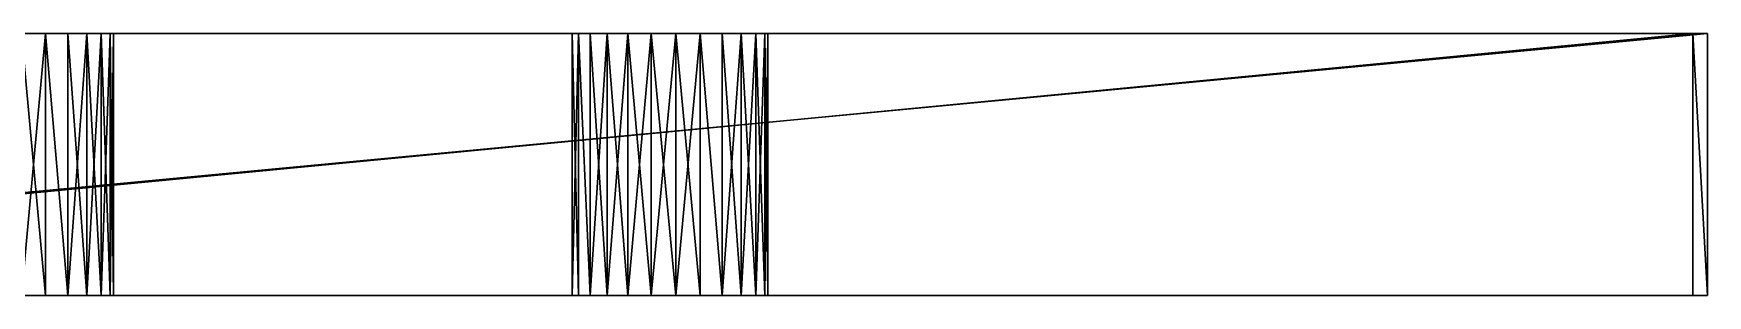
# Model space of a CAD drawing. Header units: metres. Extents: x -6 to 96, y 0 to 4.
# Drawn here: x 70.68 to 96.26, y 0 to 4 of the extents above; entities that cross this region are included whole.
import ezdxf

# ---------------------------------------------------------------- set-up
doc = ezdxf.new("R2010")
doc.units = ezdxf.units.M

msp = doc.modelspace()

# ---------------------------------------------------------------- linework, layer by layer
for points in [[(53.891418, 4, 6.651855), (70.49662, 4, 15.50296), (96.260803, 4, 6.651855)], [(96.260803, 4, 6.651855), (96.260803, 0, 6.651855), (53.891418, 0, 6.651855)], [(53.891418, 4, 6.651855), (96.260803, 4, 6.651855), (53.891418, 0, 6.651855)], [(70.49662, 4, 68.49704), (54.349056, 4, 78.862305), (96.037964, 4, 78.862305)], [(54.349056, 4, 78.862305), (54.349056, 0, 78.862305), (96.037964, 4, 78.862305)], [(96.037964, 4, 78.862305), (54.349056, 0, 78.862305), (96.037964, 0, 78.862305)], [(61.452873, 4, 57.126965), (70.49662, 4, 65.50296), (70.865959, 4, 65.573418)], [(61.452873, 4, 26.873035), (66.762543, 4, 40.903912), (70.865959, 4, 18.426584)], [(70.49662, 4, 18.49704), (61.452873, 4, 26.873035), (70.865959, 4, 18.426584)], [(61.452873, 4, 57.126965), (70.865959, 4, 65.573418), (66.762543, 4, 43.436897)], [(66.762543, 4, 40.903912), (67.052261, 4, 41.143585), (70.865959, 4, 18.426584)], [(66.762543, 4, 43.436897), (70.865959, 4, 65.573418), (67.052261, 4, 43.197227)], [(70.865959, 4, 18.426584), (67.052261, 4, 41.143585), (79.763763, 4, 18.357241)], [(79.763763, 4, 18.357241), (67.052261, 4, 41.143585), (80.121361, 4, 18.473431)], [(67.052261, 4, 41.143585), (67.273262, 4, 41.447773), (80.121361, 4, 18.473431)], [(79.763763, 4, 65.642761), (80.121361, 4, 65.526566), (67.052261, 4, 43.197227)], [(70.865959, 4, 65.573418), (79.763763, 4, 65.642761), (67.052261, 4, 43.197227)], [(67.052261, 4, 43.197227), (80.121361, 4, 65.526566), (67.273262, 4, 42.893036)], [(80.121361, 4, 18.473431), (67.273262, 4, 41.447773), (80.49662, 4, 18.49704)], [(67.273262, 4, 41.447773), (67.411682, 4, 41.797371), (80.49662, 4, 18.49704)], [(80.121361, 4, 65.526566), (80.49662, 4, 65.50296), (67.273262, 4, 42.893036)], [(67.273262, 4, 42.893036), (80.49662, 4, 65.50296), (67.411682, 4, 42.543442)], [(80.49662, 4, 18.49704), (67.411682, 4, 41.797371), (80.865959, 4, 18.426584)], [(67.411682, 4, 41.797371), (67.458809, 4, 42.170406), (80.865959, 4, 18.426584)], [(80.49662, 4, 65.50296), (80.865959, 4, 65.573418), (67.411682, 4, 42.543442)], [(67.411682, 4, 42.543442), (80.865959, 4, 65.573418), (67.458809, 4, 42.170406)], [(80.865959, 4, 18.426584), (67.458809, 4, 42.170406), (81.206177, 4, 18.266491)], [(67.458809, 4, 42.170406), (81.206177, 4, 65.733505), (81.206177, 4, 18.266491)], [(80.865959, 4, 65.573418), (81.206177, 4, 65.733505), (67.458809, 4, 42.170406)], [(70.865959, 4, 68.426582), (70.49662, 4, 68.49704), (80.121361, 4, 68.473434)], [(80.121361, 4, 68.473434), (70.49662, 4, 68.49704), (96.037964, 4, 78.862305)], [(70.49662, 4, 15.50296), (70.865959, 4, 15.573415), (80.121361, 4, 15.526569)], [(70.49662, 4, 15.50296), (80.121361, 4, 15.526569), (96.260803, 4, 6.651855)], [(70.865959, 4, 15.573415), (70.49662, 0, 15.50296), (70.865959, 0, 15.573415)], [(70.49662, 4, 18.49704), (70.865959, 4, 18.426584), (70.865959, 0, 18.426584)], [(70.49662, 4, 18.49704), (70.865959, 0, 18.426584), (70.49662, 0, 18.49704)], [(70.865959, 4, 15.573415), (70.49662, 4, 15.50296), (70.49662, 0, 15.50296)], [(70.865959, 4, 65.573418), (70.49662, 0, 65.50296), (70.865959, 0, 65.573418)], [(70.49662, 4, 68.49704), (70.865959, 4, 68.426582), (70.865959, 0, 68.426582)], [(70.49662, 4, 68.49704), (70.865959, 0, 68.426582), (70.49662, 0, 68.49704)], [(70.865959, 4, 65.573418), (70.49662, 4, 65.50296), (70.49662, 0, 65.50296)], [(71.206177, 4, 68.266495), (70.865959, 4, 68.426582), (79.763763, 4, 68.357239)], [(79.763763, 4, 68.357239), (70.865959, 4, 68.426582), (80.121361, 4, 68.473434)], [(70.865959, 4, 65.573418), (71.206177, 4, 65.733505), (79.763763, 4, 65.642761)], [(71.206177, 4, 18.266491), (70.865959, 4, 18.426584), (79.763763, 4, 18.357241)], [(70.865959, 4, 15.573415), (71.206177, 4, 15.733508), (79.763763, 4, 15.642759)], [(70.865959, 4, 15.573415), (79.763763, 4, 15.642759), (80.121361, 4, 15.526569)], [(70.865959, 4, 15.573415), (70.865959, 0, 15.573415), (71.206177, 0, 15.733508)], [(71.206177, 4, 15.733508), (70.865959, 4, 15.573415), (71.206177, 0, 15.733508)], [(70.865959, 4, 18.426584), (71.206177, 4, 18.266491), (71.206177, 0, 18.266491)], [(70.865959, 4, 18.426584), (71.206177, 0, 18.266491), (70.865959, 0, 18.426584)], [(70.865959, 4, 65.573418), (70.865959, 0, 65.573418), (71.206177, 0, 65.733505)], [(71.206177, 4, 65.733505), (70.865959, 4, 65.573418), (71.206177, 0, 65.733505)], [(70.865959, 4, 68.426582), (71.206177, 4, 68.266495), (71.206177, 0, 68.266495)], [(70.865959, 4, 68.426582), (71.206177, 0, 68.266495), (70.865959, 0, 68.426582)], [(71.495888, 4, 68.026817), (71.206177, 4, 68.266495), (79.446297, 4, 68.155769)], [(79.446297, 4, 68.155769), (71.206177, 4, 68.266495), (79.763763, 4, 68.357239)], [(71.206177, 4, 65.733505), (71.495888, 4, 65.973183), (79.446297, 4, 65.844231)], [(71.206177, 4, 65.733505), (79.446297, 4, 65.844231), (79.763763, 4, 65.642761)], [(71.495888, 4, 18.026821), (71.206177, 4, 18.266491), (79.446297, 4, 18.155769)], [(79.446297, 4, 18.155769), (71.206177, 4, 18.266491), (79.763763, 4, 18.357241)], [(71.206177, 4, 15.733508), (71.495888, 4, 15.97318), (79.446297, 4, 15.84423)], [(71.206177, 4, 15.733508), (79.446297, 4, 15.84423), (79.763763, 4, 15.642759)], [(71.206177, 4, 15.733508), (71.206177, 0, 15.733508), (71.495888, 0, 15.97318)], [(71.495888, 4, 15.97318), (71.206177, 4, 15.733508), (71.495888, 0, 15.97318)], [(71.206177, 4, 18.266491), (71.495888, 4, 18.026821), (71.206177, 0, 18.266491)], [(71.495888, 4, 18.026821), (71.495888, 0, 18.026821), (71.206177, 0, 18.266491)], [(71.206177, 4, 65.733505), (71.206177, 0, 65.733505), (71.495888, 0, 65.973183)], [(71.495888, 4, 65.973183), (71.206177, 4, 65.733505), (71.495888, 0, 65.973183)], [(71.206177, 4, 68.266495), (71.495888, 4, 68.026817), (71.495888, 0, 68.026817)], [(71.206177, 4, 68.266495), (71.495888, 0, 68.026817), (71.206177, 0, 68.266495)], [(71.716896, 4, 67.722633), (71.495888, 4, 68.026817), (79.188911, 4, 67.881676)], [(71.495888, 4, 68.026817), (79.446297, 4, 68.155769), (79.188911, 4, 67.881676)], [(71.495888, 4, 65.973183), (71.716896, 4, 66.277367), (79.188911, 4, 66.118324)], [(71.495888, 4, 65.973183), (79.188911, 4, 66.118324), (79.446297, 4, 65.844231)], [(71.716896, 4, 17.722631), (71.495888, 4, 18.026821), (79.188911, 4, 17.881678)], [(71.495888, 4, 18.026821), (79.446297, 4, 18.155769), (79.188911, 4, 17.881678)], [(71.495888, 4, 15.97318), (71.716896, 4, 16.277369), (79.188911, 4, 16.118322)], [(71.495888, 4, 15.97318), (79.188911, 4, 16.118322), (79.446297, 4, 15.84423)], [(71.716896, 4, 16.277369), (71.495888, 4, 15.97318), (71.716896, 0, 16.277369)], [(71.495888, 4, 15.97318), (71.495888, 0, 15.97318), (71.716896, 0, 16.277369)], [(71.495888, 4, 18.026821), (71.716896, 4, 17.722631), (71.495888, 0, 18.026821)], [(71.716896, 4, 17.722631), (71.716896, 0, 17.722631), (71.495888, 0, 18.026821)], [(71.716896, 4, 66.277367), (71.495888, 4, 65.973183), (71.716896, 0, 66.277367)], [(71.495888, 4, 68.026817), (71.716896, 4, 67.722633), (71.716896, 0, 67.722633)], [(71.495888, 4, 65.973183), (71.495888, 0, 65.973183), (71.716896, 0, 66.277367)], [(71.495888, 4, 68.026817), (71.716896, 0, 67.722633), (71.495888, 0, 68.026817)], [(71.855309, 4, 67.373032), (71.716896, 4, 67.722633), (79.007767, 4, 67.552185)], [(71.716896, 4, 67.722633), (79.188911, 4, 67.881676), (79.007767, 4, 67.552185)], [(71.716896, 4, 66.277367), (71.855309, 4, 66.626968), (79.007767, 4, 66.447815)], [(71.716896, 4, 66.277367), (79.007767, 4, 66.447815), (79.188911, 4, 66.118324)], [(71.855309, 4, 17.373035), (71.716896, 4, 17.722631), (79.007767, 4, 17.552187)], [(71.716896, 4, 17.722631), (79.188911, 4, 17.881678), (79.007767, 4, 17.552187)], [(71.716896, 4, 16.277369), (71.855309, 4, 16.626965), (79.007767, 4, 16.447813)], [(71.716896, 4, 16.277369), (79.007767, 4, 16.447813), (79.188911, 4, 16.118322)], [(71.716896, 4, 17.722631), (71.855309, 4, 17.373035), (71.716896, 0, 17.722631)], [(71.855309, 4, 17.373035), (71.855309, 0, 17.373035), (71.716896, 0, 17.722631)], [(71.716896, 4, 16.277369), (71.716896, 0, 16.277369), (71.855309, 0, 16.626965)], [(71.855309, 4, 16.626965), (71.716896, 4, 16.277369), (71.855309, 0, 16.626965)], [(71.716896, 4, 67.722633), (71.855309, 4, 67.373032), (71.716896, 0, 67.722633)], [(71.855309, 4, 67.373032), (71.855309, 0, 67.373032), (71.716896, 0, 67.722633)], [(71.716896, 4, 66.277367), (71.716896, 0, 66.277367), (71.855309, 0, 66.626968)], [(71.855309, 4, 66.626968), (71.716896, 4, 66.277367), (71.855309, 0, 66.626968)], [(71.902435, 4, 67), (71.855309, 4, 67.373032), (78.914261, 4, 67.188004)], [(71.855309, 4, 67.373032), (79.007767, 4, 67.552185), (78.914261, 4, 67.188004)], [(71.855309, 4, 66.626968), (71.902435, 4, 67), (78.914261, 4, 66.811996)], [(71.855309, 4, 66.626968), (78.914261, 4, 66.811996), (79.007767, 4, 66.447815)], [(71.855309, 4, 17.373035), (79.007767, 4, 17.552187), (78.914261, 4, 17.188)], [(71.902435, 4, 17), (71.855309, 4, 17.373035), (78.914261, 4, 17.188)], [(71.855309, 4, 16.626965), (71.902435, 4, 17), (78.914261, 4, 16.812)], [(71.855309, 4, 16.626965), (78.914261, 4, 16.812), (79.007767, 4, 16.447813)], [(71.855309, 4, 17.373035), (71.902435, 4, 17), (71.855309, 0, 17.373035)], [(71.902435, 4, 17), (71.902435, 0, 17), (71.855309, 0, 17.373035)], [(71.902435, 4, 17), (71.855309, 4, 16.626965), (71.902435, 0, 17)], [(71.855309, 4, 16.626965), (71.855309, 0, 16.626965), (71.902435, 0, 17)], [(71.855309, 4, 67.373032), (71.902435, 4, 67), (71.855309, 0, 67.373032)], [(71.902435, 4, 67), (71.902435, 0, 67), (71.855309, 0, 67.373032)], [(71.902435, 4, 67), (71.855309, 4, 66.626968), (71.902435, 0, 67)], [(71.855309, 4, 66.626968), (71.855309, 0, 66.626968), (71.902435, 0, 67)], [(71.902435, 4, 67), (78.914261, 4, 67.188004), (78.914261, 4, 66.811996)], [(71.902435, 4, 17), (78.914261, 4, 17.188), (78.914261, 4, 16.812)], [(78.914261, 4, 17.188), (79.007767, 4, 17.552187), (79.007767, 0, 17.552187)], [(78.914261, 4, 17.188), (79.007767, 0, 17.552187), (78.914261, 0, 17.188)], [(78.914261, 4, 16.812), (78.914261, 4, 17.188), (78.914261, 0, 17.188)], [(78.914261, 4, 16.812), (78.914261, 0, 17.188), (78.914261, 0, 16.812)], [(79.007767, 4, 16.447813), (78.914261, 4, 16.812), (78.914261, 0, 16.812)], [(79.007767, 4, 16.447813), (78.914261, 0, 16.812), (79.007767, 0, 16.447813)], [(79.007767, 4, 67.552185), (79.007767, 0, 67.552185), (78.914261, 0, 67.188004)], [(78.914261, 4, 67.188004), (79.007767, 4, 67.552185), (78.914261, 0, 67.188004)], [(78.914261, 4, 67.188004), (78.914261, 0, 67.188004), (78.914261, 0, 66.811996)], [(78.914261, 4, 66.811996), (78.914261, 4, 67.188004), (78.914261, 0, 66.811996)], [(79.007767, 4, 66.447815), (78.914261, 4, 66.811996), (78.914261, 0, 66.811996)], [(79.007767, 4, 66.447815), (78.914261, 0, 66.811996), (79.007767, 0, 66.447815)], [(79.007767, 4, 17.552187), (79.188911, 4, 17.881678), (79.188911, 0, 17.881678)], [(79.007767, 4, 17.552187), (79.188911, 0, 17.881678), (79.007767, 0, 17.552187)], [(79.007767, 4, 16.447813), (79.007767, 0, 16.447813), (79.188911, 0, 16.118322)], [(79.188911, 4, 16.118322), (79.007767, 4, 16.447813), (79.188911, 0, 16.118322)], [(79.007767, 4, 67.552185), (79.188911, 4, 67.881676), (79.188911, 0, 67.881676)], [(79.007767, 4, 67.552185), (79.188911, 0, 67.881676), (79.007767, 0, 67.552185)], [(79.007767, 4, 66.447815), (79.007767, 0, 66.447815), (79.188911, 0, 66.118324)], [(79.188911, 4, 66.118324), (79.007767, 4, 66.447815), (79.188911, 0, 66.118324)], [(79.188911, 4, 17.881678), (79.446297, 4, 18.155769), (79.446297, 0, 18.155769)], [(79.188911, 4, 17.881678), (79.446297, 0, 18.155769), (79.188911, 0, 17.881678)], [(79.446297, 4, 15.84423), (79.188911, 4, 16.118322), (79.188911, 0, 16.118322)], [(79.446297, 4, 15.84423), (79.188911, 0, 16.118322), (79.446297, 0, 15.84423)], [(79.188911, 4, 67.881676), (79.446297, 4, 68.155769), (79.188911, 0, 67.881676)], [(79.446297, 4, 68.155769), (79.446297, 0, 68.155769), (79.188911, 0, 67.881676)], [(79.188911, 4, 66.118324), (79.188911, 0, 66.118324), (79.446297, 0, 65.844231)], [(79.446297, 4, 65.844231), (79.188911, 4, 66.118324), (79.446297, 0, 65.844231)], [(79.446297, 4, 18.155769), (79.763763, 4, 18.357241), (79.763763, 0, 18.357241)], [(79.446297, 4, 18.155769), (79.763763, 0, 18.357241), (79.446297, 0, 18.155769)], [(79.446297, 4, 15.84423), (79.446297, 0, 15.84423), (79.763763, 0, 15.642759)], [(79.763763, 4, 15.642759), (79.446297, 4, 15.84423), (79.763763, 0, 15.642759)], [(79.446297, 4, 68.155769), (79.763763, 4, 68.357239), (79.446297, 0, 68.155769)], [(79.763763, 4, 68.357239), (79.763763, 0, 68.357239), (79.446297, 0, 68.155769)], [(79.446297, 4, 65.844231), (79.446297, 0, 65.844231), (79.763763, 0, 65.642761)], [(79.763763, 4, 65.642761), (79.446297, 4, 65.844231), (79.763763, 0, 65.642761)], [(79.763763, 4, 18.357241), (80.121361, 4, 18.473431), (79.763763, 0, 18.357241)], [(80.121361, 4, 18.473431), (80.121361, 0, 18.473431), (79.763763, 0, 18.357241)], [(79.763763, 4, 15.642759), (79.763763, 0, 15.642759), (80.121361, 0, 15.526569)], [(80.121361, 4, 15.526569), (79.763763, 4, 15.642759), (80.121361, 0, 15.526569)], [(79.763763, 4, 68.357239), (80.121361, 4, 68.473434), (80.121361, 0, 68.473434)], [(79.763763, 4, 68.357239), (80.121361, 0, 68.473434), (79.763763, 0, 68.357239)], [(79.763763, 4, 65.642761), (79.763763, 0, 65.642761), (80.121361, 0, 65.526566)], [(80.121361, 4, 65.526566), (79.763763, 4, 65.642761), (80.121361, 0, 65.526566)], [(80.49662, 4, 68.49704), (80.121361, 4, 68.473434), (96.037964, 4, 78.862305)], [(80.121361, 4, 15.526569), (80.49662, 4, 15.50296), (96.260803, 4, 6.651855)], [(80.121361, 4, 18.473431), (80.49662, 4, 18.49704), (80.49662, 0, 18.49704)], [(80.121361, 4, 18.473431), (80.49662, 0, 18.49704), (80.121361, 0, 18.473431)], [(80.121361, 4, 15.526569), (80.121361, 0, 15.526569), (80.49662, 0, 15.50296)], [(80.49662, 4, 15.50296), (80.121361, 4, 15.526569), (80.49662, 0, 15.50296)], [(80.121361, 4, 68.473434), (80.49662, 4, 68.49704), (80.121361, 0, 68.473434)], [(80.49662, 4, 68.49704), (80.49662, 0, 68.49704), (80.121361, 0, 68.473434)], [(80.121361, 4, 65.526566), (80.121361, 0, 65.526566), (80.49662, 0, 65.50296)], [(80.49662, 4, 65.50296), (80.121361, 4, 65.526566), (80.49662, 0, 65.50296)], [(80.865959, 4, 68.426582), (80.49662, 4, 68.49704), (96.037964, 4, 78.862305)], [(80.49662, 4, 15.50296), (80.865959, 4, 15.573415), (96.260803, 4, 6.651855)], [(80.865959, 4, 15.573415), (80.49662, 0, 15.50296), (80.865959, 0, 15.573415)], [(80.49662, 4, 18.49704), (80.865959, 4, 18.426584), (80.865959, 0, 18.426584)], [(80.49662, 4, 18.49704), (80.865959, 0, 18.426584), (80.49662, 0, 18.49704)], [(80.865959, 4, 15.573415), (80.49662, 4, 15.50296), (80.49662, 0, 15.50296)], [(80.865959, 4, 65.573418), (80.49662, 0, 65.50296), (80.865959, 0, 65.573418)], [(80.49662, 4, 68.49704), (80.865959, 4, 68.426582), (80.865959, 0, 68.426582)], [(80.49662, 4, 68.49704), (80.865959, 0, 68.426582), (80.49662, 0, 68.49704)], [(80.865959, 4, 65.573418), (80.49662, 4, 65.50296), (80.49662, 0, 65.50296)], [(81.206177, 4, 68.266495), (80.865959, 4, 68.426582), (96.037964, 4, 78.862305)], [(80.865959, 4, 15.573415), (81.206177, 4, 15.733508), (96.260803, 4, 6.651855)], [(80.865959, 4, 15.573415), (80.865959, 0, 15.573415), (81.206177, 0, 15.733508)], [(81.206177, 4, 15.733508), (80.865959, 4, 15.573415), (81.206177, 0, 15.733508)], [(80.865959, 4, 18.426584), (81.206177, 4, 18.266491), (81.206177, 0, 18.266491)], [(80.865959, 4, 18.426584), (81.206177, 0, 18.266491), (80.865959, 0, 18.426584)], [(80.865959, 4, 65.573418), (80.865959, 0, 65.573418), (81.206177, 0, 65.733505)], [(81.206177, 4, 65.733505), (80.865959, 4, 65.573418), (81.206177, 0, 65.733505)], [(80.865959, 4, 68.426582), (81.206177, 4, 68.266495), (81.206177, 0, 68.266495)], [(80.865959, 4, 68.426582), (81.206177, 0, 68.266495), (80.865959, 0, 68.426582)], [(81.495888, 4, 68.026817), (81.206177, 4, 68.266495), (96.037964, 4, 78.862305)], [(81.206177, 4, 65.733505), (81.495888, 4, 65.973183), (81.206177, 4, 18.266491)], [(81.206177, 4, 18.266491), (81.495888, 4, 65.973183), (81.495888, 4, 18.026821)], [(81.206177, 4, 15.733508), (81.495888, 4, 15.97318), (96.260803, 4, 6.651855)], [(81.206177, 4, 15.733508), (81.206177, 0, 15.733508), (81.495888, 0, 15.97318)], [(81.495888, 4, 15.97318), (81.206177, 4, 15.733508), (81.495888, 0, 15.97318)], [(81.206177, 4, 18.266491), (81.495888, 4, 18.026821), (81.206177, 0, 18.266491)], [(81.495888, 4, 18.026821), (81.495888, 0, 18.026821), (81.206177, 0, 18.266491)], [(81.206177, 4, 65.733505), (81.206177, 0, 65.733505), (81.495888, 0, 65.973183)], [(81.495888, 4, 65.973183), (81.206177, 4, 65.733505), (81.495888, 0, 65.973183)], [(81.206177, 4, 68.266495), (81.495888, 4, 68.026817), (81.495888, 0, 68.026817)], [(81.206177, 4, 68.266495), (81.495888, 0, 68.026817), (81.206177, 0, 68.266495)], [(81.716896, 4, 67.722633), (81.495888, 4, 68.026817), (96.037964, 4, 78.862305)], [(81.495888, 4, 18.026821), (81.495888, 4, 65.973183), (96.260803, 4, 6.651855)], [(81.495888, 4, 65.973183), (81.716896, 4, 66.277367), (96.260803, 4, 6.651855)], [(81.716896, 4, 17.722631), (81.495888, 4, 18.026821), (96.260803, 4, 6.651855)], [(81.495888, 4, 15.97318), (81.716896, 4, 16.277369), (96.260803, 4, 6.651855)], [(81.716896, 4, 16.277369), (81.495888, 4, 15.97318), (81.716896, 0, 16.277369)], [(81.495888, 4, 15.97318), (81.495888, 0, 15.97318), (81.716896, 0, 16.277369)], [(81.495888, 4, 18.026821), (81.716896, 4, 17.722631), (81.495888, 0, 18.026821)], [(81.716896, 4, 17.722631), (81.716896, 0, 17.722631), (81.495888, 0, 18.026821)], [(81.716896, 4, 66.277367), (81.495888, 4, 65.973183), (81.716896, 0, 66.277367)], [(81.495888, 4, 68.026817), (81.716896, 4, 67.722633), (81.716896, 0, 67.722633)], [(81.495888, 4, 65.973183), (81.495888, 0, 65.973183), (81.716896, 0, 66.277367)], [(81.495888, 4, 68.026817), (81.716896, 0, 67.722633), (81.495888, 0, 68.026817)], [(81.716896, 4, 66.277367), (81.855309, 4, 66.626968), (96.037964, 4, 78.862305)], [(81.855309, 4, 67.373032), (81.716896, 4, 67.722633), (96.037964, 4, 78.862305)], [(81.716896, 4, 66.277367), (96.037964, 4, 78.862305), (96.260803, 4, 6.651855)], [(81.855309, 4, 17.373035), (81.716896, 4, 17.722631), (96.260803, 4, 6.651855)], [(81.716896, 4, 16.277369), (81.855309, 4, 16.626965), (96.260803, 4, 6.651855)], [(81.716896, 4, 17.722631), (81.855309, 4, 17.373035), (81.716896, 0, 17.722631)], [(81.855309, 4, 17.373035), (81.855309, 0, 17.373035), (81.716896, 0, 17.722631)], [(81.716896, 4, 16.277369), (81.716896, 0, 16.277369), (81.855309, 0, 16.626965)], [(81.855309, 4, 16.626965), (81.716896, 4, 16.277369), (81.855309, 0, 16.626965)], [(81.716896, 4, 67.722633), (81.855309, 4, 67.373032), (81.716896, 0, 67.722633)], [(81.855309, 4, 67.373032), (81.855309, 0, 67.373032), (81.716896, 0, 67.722633)], [(81.716896, 4, 66.277367), (81.716896, 0, 66.277367), (81.855309, 0, 66.626968)], [(81.855309, 4, 66.626968), (81.716896, 4, 66.277367), (81.855309, 0, 66.626968)], [(81.855309, 4, 66.626968), (81.902435, 4, 67), (96.037964, 4, 78.862305)], [(81.902435, 4, 67), (81.855309, 4, 67.373032), (96.037964, 4, 78.862305)], [(81.902435, 4, 17), (81.855309, 4, 17.373035), (96.260803, 4, 6.651855)], [(81.855309, 4, 16.626965), (81.902435, 4, 17), (96.260803, 4, 6.651855)], [(81.855309, 4, 17.373035), (81.902435, 4, 17), (81.855309, 0, 17.373035)], [(81.902435, 4, 17), (81.902435, 0, 17), (81.855309, 0, 17.373035)], [(81.902435, 4, 17), (81.855309, 4, 16.626965), (81.902435, 0, 17)], [(81.855309, 4, 16.626965), (81.855309, 0, 16.626965), (81.902435, 0, 17)], [(81.855309, 4, 67.373032), (81.902435, 4, 67), (81.855309, 0, 67.373032)], [(81.902435, 4, 67), (81.902435, 0, 67), (81.855309, 0, 67.373032)], [(81.902435, 4, 67), (81.855309, 4, 66.626968), (81.902435, 0, 67)], [(81.855309, 4, 66.626968), (81.855309, 0, 66.626968), (81.902435, 0, 67)], [(96.037964, 4, 78.862305), (96.037964, 0, 78.862305), (96.260803, 0, 6.651855)], [(96.260803, 4, 6.651855), (96.037964, 4, 78.862305), (96.260803, 0, 6.651855)], [(96.260803, 0, 6.651855), (70.49662, 0, 15.50296), (53.891418, 0, 6.651855)], [(96.037964, 0, 78.862305), (54.349056, 0, 78.862305), (70.49662, 0, 68.49704)], [(70.865959, 0, 65.573418), (70.49662, 0, 65.50296), (61.452873, 0, 57.126965)], [(70.865959, 0, 18.426584), (66.762543, 0, 40.903912), (61.452873, 0, 26.873035)], [(70.865959, 0, 18.426584), (61.452873, 0, 26.873035), (70.49662, 0, 18.49704)], [(66.762543, 0, 43.436897), (70.865959, 0, 65.573418), (61.452873, 0, 57.126965)], [(70.865959, 0, 18.426584), (67.052261, 0, 41.143585), (66.762543, 0, 40.903912)], [(67.052261, 0, 43.197227), (70.865959, 0, 65.573418), (66.762543, 0, 43.436897)], [(79.763763, 0, 18.357241), (67.052261, 0, 41.143585), (70.865959, 0, 18.426584)], [(80.121361, 0, 18.473431), (67.052261, 0, 41.143585), (79.763763, 0, 18.357241)], [(80.121361, 0, 18.473431), (67.273262, 0, 41.447773), (67.052261, 0, 41.143585)], [(67.052261, 0, 43.197227), (80.121361, 0, 65.526566), (79.763763, 0, 65.642761)], [(67.052261, 0, 43.197227), (79.763763, 0, 65.642761), (70.865959, 0, 65.573418)], [(67.273262, 0, 42.893036), (80.121361, 0, 65.526566), (67.052261, 0, 43.197227)], [(80.49662, 0, 18.49704), (67.411682, 0, 41.797371), (67.273262, 0, 41.447773)], [(80.49662, 0, 18.49704), (67.273262, 0, 41.447773), (80.121361, 0, 18.473431)], [(67.273262, 0, 42.893036), (80.49662, 0, 65.50296), (80.121361, 0, 65.526566)], [(67.411682, 0, 42.543442), (80.49662, 0, 65.50296), (67.273262, 0, 42.893036)], [(80.865959, 0, 18.426584), (67.411682, 0, 41.797371), (80.49662, 0, 18.49704)], [(80.865959, 0, 18.426584), (67.458809, 0, 42.170406), (67.411682, 0, 41.797371)], [(67.411682, 0, 42.543442), (80.865959, 0, 65.573418), (80.49662, 0, 65.50296)], [(67.458809, 0, 42.170406), (80.865959, 0, 65.573418), (67.411682, 0, 42.543442)], [(81.206177, 0, 18.266491), (67.458809, 0, 42.170406), (80.865959, 0, 18.426584)], [(81.206177, 0, 18.266491), (81.206177, 0, 65.733505), (67.458809, 0, 42.170406)], [(67.458809, 0, 42.170406), (81.206177, 0, 65.733505), (80.865959, 0, 65.573418)], [(80.121361, 0, 68.473434), (70.49662, 0, 68.49704), (70.865959, 0, 68.426582)], [(96.037964, 0, 78.862305), (70.49662, 0, 68.49704), (80.121361, 0, 68.473434)], [(80.121361, 0, 15.526569), (70.865959, 0, 15.573415), (70.49662, 0, 15.50296)], [(96.260803, 0, 6.651855), (80.121361, 0, 15.526569), (70.49662, 0, 15.50296)], [(79.763763, 0, 68.357239), (70.865959, 0, 68.426582), (71.206177, 0, 68.266495)], [(80.121361, 0, 68.473434), (70.865959, 0, 68.426582), (79.763763, 0, 68.357239)], [(79.763763, 0, 65.642761), (71.206177, 0, 65.733505), (70.865959, 0, 65.573418)], [(79.763763, 0, 18.357241), (70.865959, 0, 18.426584), (71.206177, 0, 18.266491)], [(79.763763, 0, 15.642759), (71.206177, 0, 15.733508), (70.865959, 0, 15.573415)], [(80.121361, 0, 15.526569), (79.763763, 0, 15.642759), (70.865959, 0, 15.573415)], [(79.446297, 0, 68.155769), (71.206177, 0, 68.266495), (71.495888, 0, 68.026817)], [(79.763763, 0, 68.357239), (71.206177, 0, 68.266495), (79.446297, 0, 68.155769)], [(79.446297, 0, 65.844231), (71.495888, 0, 65.973183), (71.206177, 0, 65.733505)], [(79.763763, 0, 65.642761), (79.446297, 0, 65.844231), (71.206177, 0, 65.733505)], [(79.446297, 0, 18.155769), (71.206177, 0, 18.266491), (71.495888, 0, 18.026821)], [(79.763763, 0, 18.357241), (71.206177, 0, 18.266491), (79.446297, 0, 18.155769)], [(79.446297, 0, 15.84423), (71.495888, 0, 15.97318), (71.206177, 0, 15.733508)], [(79.763763, 0, 15.642759), (79.446297, 0, 15.84423), (71.206177, 0, 15.733508)], [(79.188911, 0, 67.881676), (79.446297, 0, 68.155769), (71.495888, 0, 68.026817)], [(79.188911, 0, 67.881676), (71.495888, 0, 68.026817), (71.716896, 0, 67.722633)], [(79.188911, 0, 66.118324), (71.716896, 0, 66.277367), (71.495888, 0, 65.973183)], [(79.446297, 0, 65.844231), (79.188911, 0, 66.118324), (71.495888, 0, 65.973183)], [(79.188911, 0, 17.881678), (71.495888, 0, 18.026821), (71.716896, 0, 17.722631)], [(79.188911, 0, 17.881678), (79.446297, 0, 18.155769), (71.495888, 0, 18.026821)], [(79.188911, 0, 16.118322), (71.716896, 0, 16.277369), (71.495888, 0, 15.97318)], [(79.446297, 0, 15.84423), (79.188911, 0, 16.118322), (71.495888, 0, 15.97318)], [(79.007767, 0, 67.552185), (79.188911, 0, 67.881676), (71.716896, 0, 67.722633)], [(79.007767, 0, 67.552185), (71.716896, 0, 67.722633), (71.855309, 0, 67.373032)], [(79.007767, 0, 66.447815), (71.855309, 0, 66.626968), (71.716896, 0, 66.277367)], [(79.188911, 0, 66.118324), (79.007767, 0, 66.447815), (71.716896, 0, 66.277367)], [(79.007767, 0, 17.552187), (71.716896, 0, 17.722631), (71.855309, 0, 17.373035)], [(79.007767, 0, 17.552187), (79.188911, 0, 17.881678), (71.716896, 0, 17.722631)], [(79.007767, 0, 16.447813), (71.855309, 0, 16.626965), (71.716896, 0, 16.277369)], [(79.188911, 0, 16.118322), (79.007767, 0, 16.447813), (71.716896, 0, 16.277369)], [(78.914261, 0, 67.188004), (79.007767, 0, 67.552185), (71.855309, 0, 67.373032)], [(78.914261, 0, 67.188004), (71.855309, 0, 67.373032), (71.902435, 0, 67)], [(78.914261, 0, 66.811996), (71.902435, 0, 67), (71.855309, 0, 66.626968)], [(79.007767, 0, 66.447815), (78.914261, 0, 66.811996), (71.855309, 0, 66.626968)], [(78.914261, 0, 17.188), (79.007767, 0, 17.552187), (71.855309, 0, 17.373035)], [(78.914261, 0, 17.188), (71.855309, 0, 17.373035), (71.902435, 0, 17)], [(78.914261, 0, 16.812), (71.902435, 0, 17), (71.855309, 0, 16.626965)], [(79.007767, 0, 16.447813), (78.914261, 0, 16.812), (71.855309, 0, 16.626965)], [(78.914261, 0, 66.811996), (78.914261, 0, 67.188004), (71.902435, 0, 67)], [(78.914261, 0, 16.812), (78.914261, 0, 17.188), (71.902435, 0, 17)], [(96.037964, 0, 78.862305), (80.121361, 0, 68.473434), (80.49662, 0, 68.49704)], [(96.260803, 0, 6.651855), (80.49662, 0, 15.50296), (80.121361, 0, 15.526569)], [(96.037964, 0, 78.862305), (80.49662, 0, 68.49704), (80.865959, 0, 68.426582)], [(96.260803, 0, 6.651855), (80.865959, 0, 15.573415), (80.49662, 0, 15.50296)], [(96.037964, 0, 78.862305), (80.865959, 0, 68.426582), (81.206177, 0, 68.266495)], [(96.260803, 0, 6.651855), (81.206177, 0, 15.733508), (80.865959, 0, 15.573415)], [(96.037964, 0, 78.862305), (81.206177, 0, 68.266495), (81.495888, 0, 68.026817)], [(81.206177, 0, 18.266491), (81.495888, 0, 65.973183), (81.206177, 0, 65.733505)], [(81.495888, 0, 18.026821), (81.495888, 0, 65.973183), (81.206177, 0, 18.266491)], [(96.260803, 0, 6.651855), (81.495888, 0, 15.97318), (81.206177, 0, 15.733508)], [(96.037964, 0, 78.862305), (81.495888, 0, 68.026817), (81.716896, 0, 67.722633)], [(96.260803, 0, 6.651855), (81.495888, 0, 18.026821), (81.716896, 0, 17.722631)], [(96.260803, 0, 6.651855), (81.495888, 0, 65.973183), (81.495888, 0, 18.026821)], [(96.260803, 0, 6.651855), (81.716896, 0, 16.277369), (81.495888, 0, 15.97318)], [(96.260803, 0, 6.651855), (81.716896, 0, 66.277367), (81.495888, 0, 65.973183)], [(96.037964, 0, 78.862305), (81.716896, 0, 67.722633), (81.855309, 0, 67.373032)], [(96.037964, 0, 78.862305), (81.855309, 0, 66.626968), (81.716896, 0, 66.277367)], [(96.260803, 0, 6.651855), (81.855309, 0, 16.626965), (81.716896, 0, 16.277369)], [(96.260803, 0, 6.651855), (96.037964, 0, 78.862305), (81.716896, 0, 66.277367)], [(96.260803, 0, 6.651855), (81.716896, 0, 17.722631), (81.855309, 0, 17.373035)], [(96.037964, 0, 78.862305), (81.855309, 0, 67.373032), (81.902435, 0, 67)], [(96.037964, 0, 78.862305), (81.902435, 0, 67), (81.855309, 0, 66.626968)], [(96.260803, 0, 6.651855), (81.902435, 0, 17), (81.855309, 0, 16.626965)], [(96.260803, 0, 6.651855), (81.855309, 0, 17.373035), (81.902435, 0, 17)]]:
    msp.add_3dface(points)

doc.saveas('drawing.dxf')
